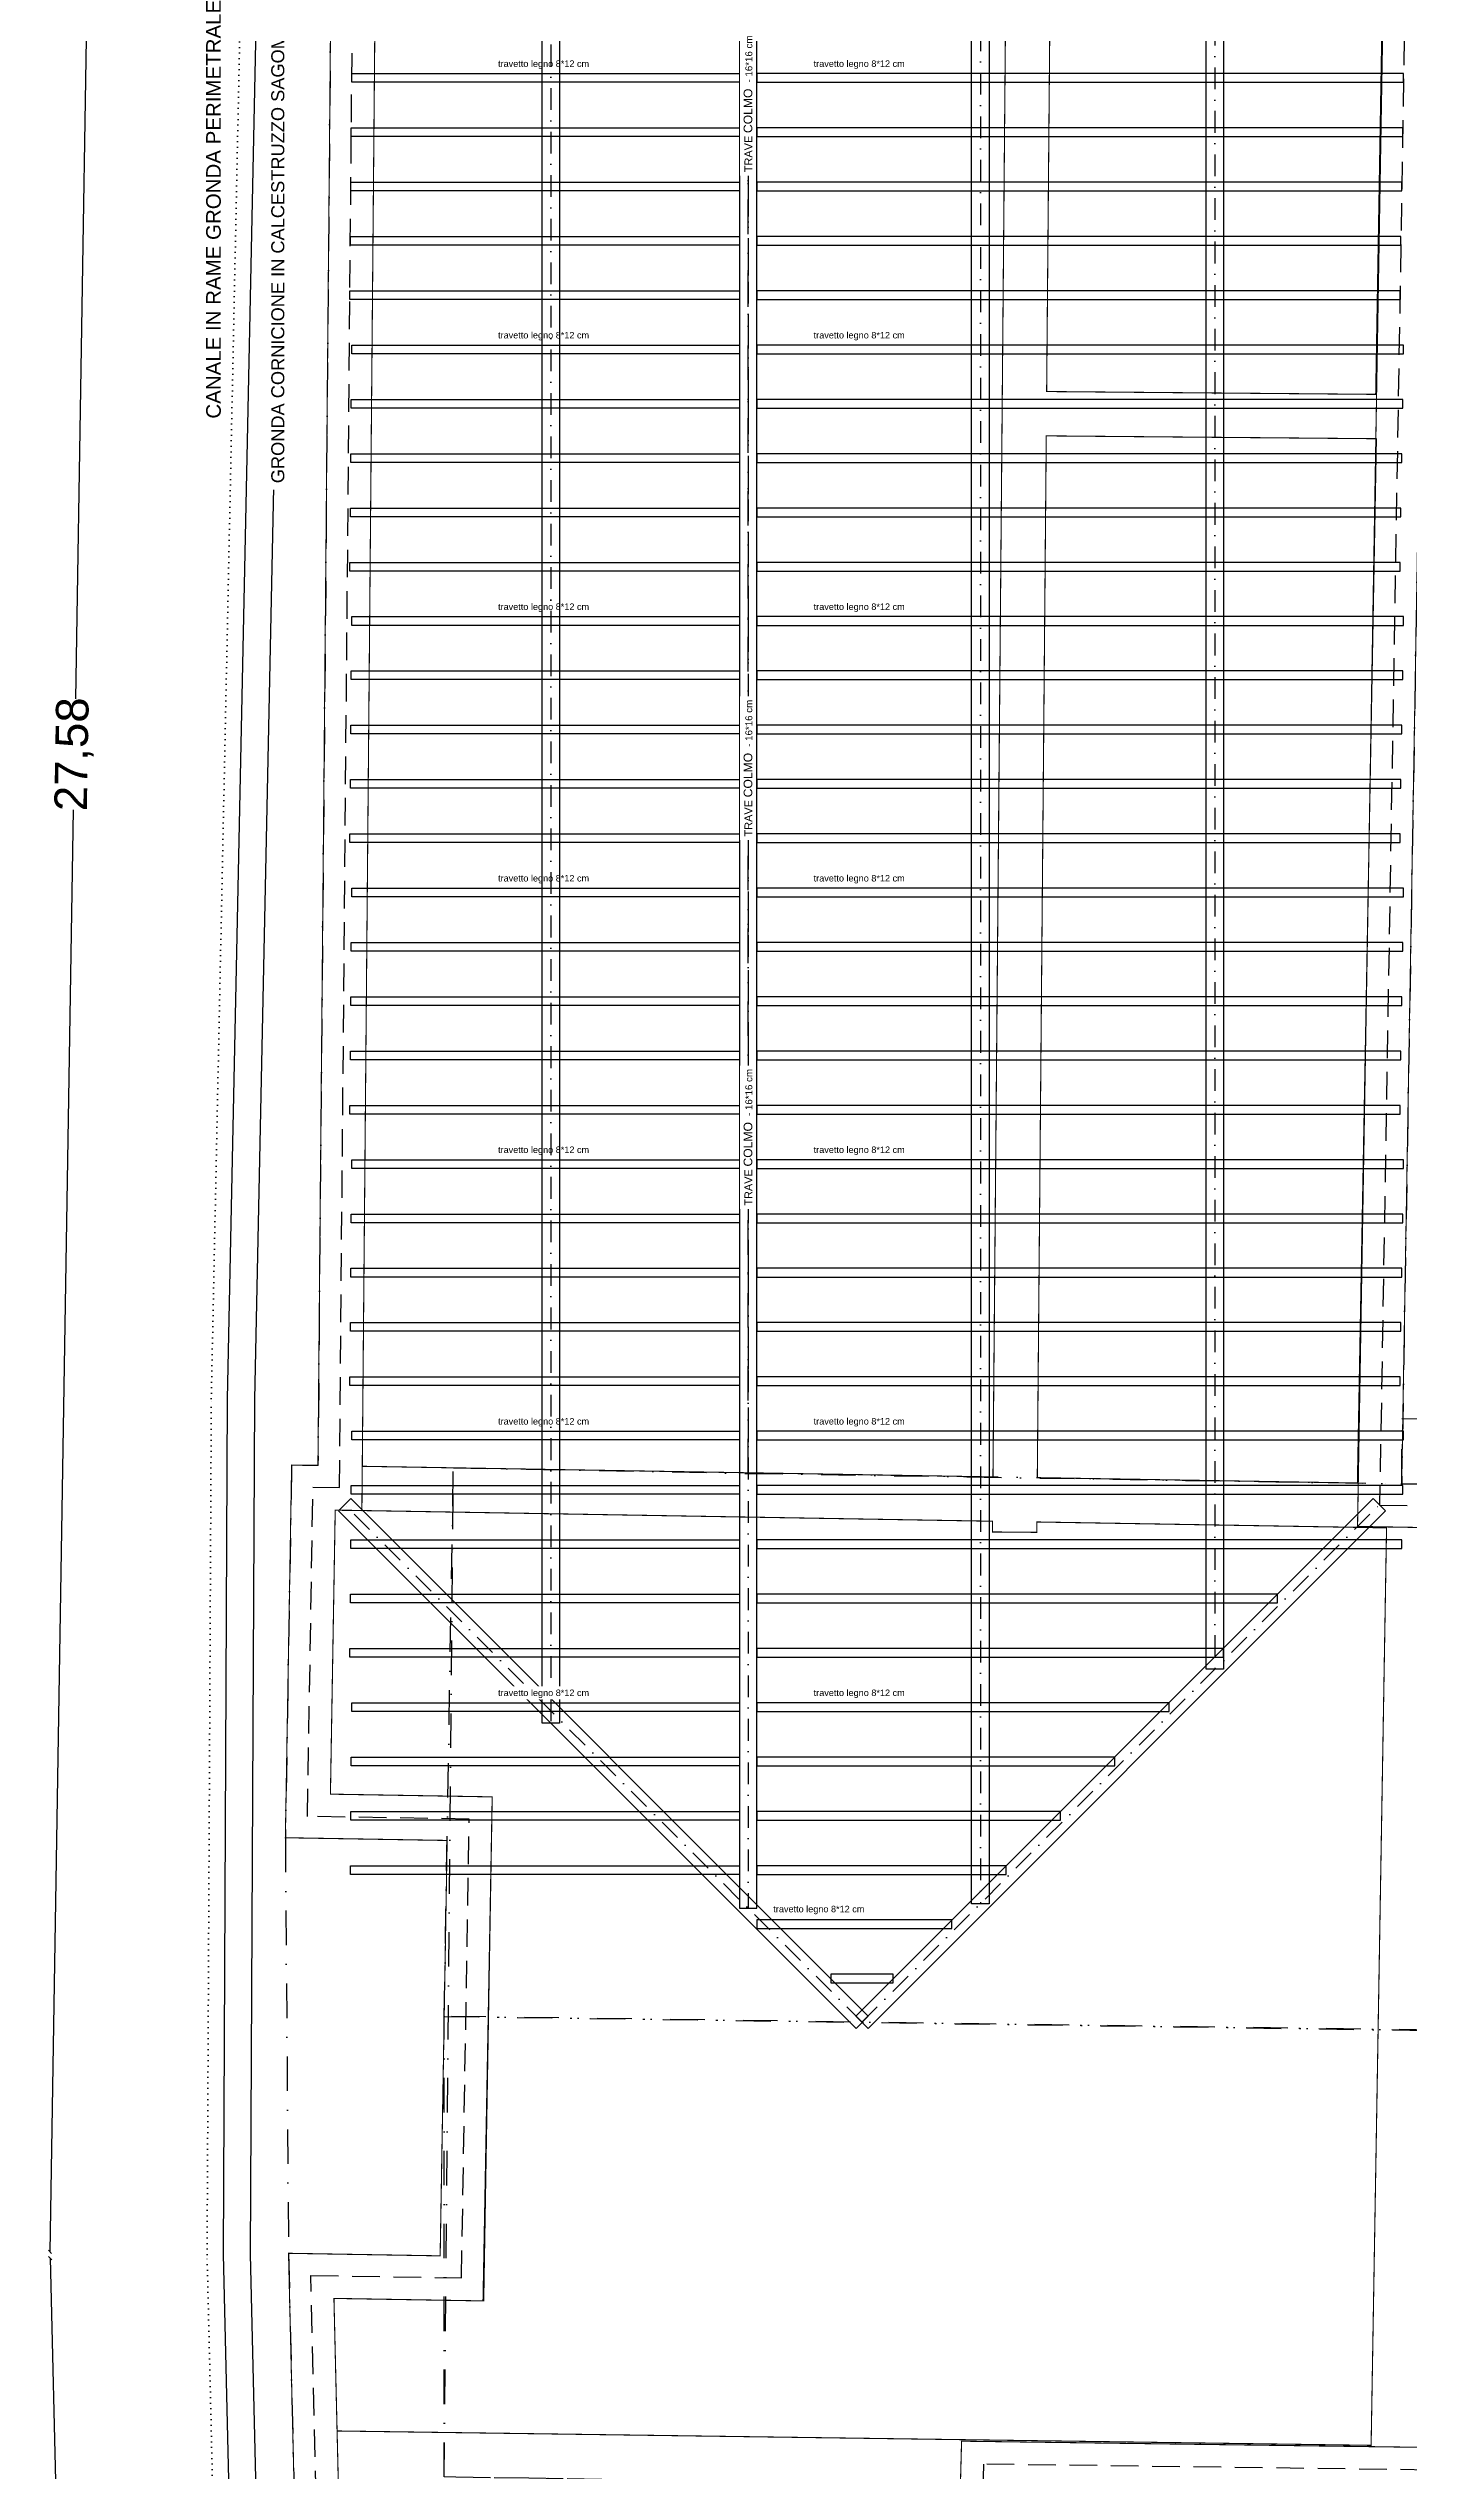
# Model space of a CAD drawing. Header units: millimetres. Extents: x 1607 to 8094, y 411 to 16262.
# Drawn here: x 3182 to 4436, y 9427 to 11658 of the extents above; entities that cross this region are included whole.
import ezdxf

# ---------------------------------------------------------------- set-up
doc = ezdxf.new("R2010")
doc.units = ezdxf.units.MM
for name, pattern in [('PUNTO', [0.25, 0, -0.25]), ('Punto e Tratto', [0.670278, 0.3175, -0.176389, 0, -0.176389]), ('TRATTEGGIATA', [19.05, 12.7, -6.35]), ('TRATTOPUNTO', [1, 0.5, -0.25, 0, -0.25])]:
    doc.linetypes.add(name, pattern=pattern)
for name, color, linetype in [('00_CARPENTERIA CA', 7, 'Continuous'), ('00_CARPENTERIA SECONDARIA', 40, 'Continuous'), ('00_CARPENTERIA TETTO', 5, 'Continuous'), ('00_STRUTTURE MURI', 1, 'Continuous'), ('B_QUOTE_100', 1, 'Continuous'), ('TESTO MEDIO', 2, 'Continuous')]:
    doc.layers.add(name, color=color, linetype=linetype)
doc.styles.add('ARIAL', font='arial.ttf')
doc.styles.get("Standard").update_dxf_attribs({"font": 'arial.ttf'})
doc.dimstyles.new('ARIAL', dxfattribs={"dimtxt": 7, "dimasz": 3, "dimexe": 0.18, "dimexo": 0.0625, "dimgap": 0.09, "dimtad": 0, "dimlfac": 0.01, "dimzin": 0, "dimtxsty": 'Standard', "dimblk": 'OBLIQUE', "dimcen": 0.09, "dimse1": 1, "dimse2": 1, "dimadec": 0, "dimazin": 0, "dimtfac": 1, "dimtofl": 0, "dimtmove": 0, "dimatfit": 3, "dimfxl": 1, "dimtolj": 1, "dimtzin": 0, "dimarcsym": 0})

# ---------------------------------------------------------------- blocks, each defined once
blk = doc.blocks.new('*U267')
at = {"layer": '00_CARPENTERIA TETTO'}
blk.add_lwpolyline([(-19870.9, -4326.2), (-17731.7, -4326.2), (-17731.7, -4342.2), (-19870.9, -4342.2)], close=True, dxfattribs=at)
at = {"layer": '00_CARPENTERIA TETTO', "linetype": 'TRATTOPUNTO', "ltscale": 40}
blk.add_lwpolyline([(-19870.9, -4334.2), (-17731.7, -4334.2)], dxfattribs=at)
blk = doc.blocks.new('*U477')
at = {"layer": '00_CARPENTERIA SECONDARIA', "color": 40}
blk.add_lwpolyline([(0, 4), (357.1, 4), (357.1, -4), (0, -4)], close=True, dxfattribs=at)
blk = doc.blocks.new('*U466')
at = {"layer": '00_CARPENTERIA SECONDARIA', "color": 40}
blk.add_lwpolyline([(0, 4), (595.4, 4), (595.4, -4), (0, -4)], close=True, dxfattribs=at)
blk = doc.blocks.new('*U476')
at = {"layer": '00_CARPENTERIA SECONDARIA', "color": 40}
blk.add_lwpolyline([(0, 4), (357.6, 4), (357.6, -4), (0, -4)], close=True, dxfattribs=at)
blk = doc.blocks.new('*U475')
at = {"layer": '00_CARPENTERIA SECONDARIA', "color": 40}
blk.add_lwpolyline([(0, 4), (358, 4), (358, -4), (0, -4)], close=True, dxfattribs=at)
blk = doc.blocks.new('*U474')
at = {"layer": '00_CARPENTERIA SECONDARIA', "color": 40}
blk.add_lwpolyline([(0, 4), (358.4, 4), (358.4, -4), (0, -4)], close=True, dxfattribs=at)
blk = doc.blocks.new('*U473')
at = {"layer": '00_CARPENTERIA SECONDARIA', "color": 40}
blk.add_lwpolyline([(0, 4), (358.8, 4), (358.8, -4), (0, -4)], close=True, dxfattribs=at)
blk = doc.blocks.new('*U469')
at = {"layer": '00_CARPENTERIA SECONDARIA', "color": 40}
blk.add_lwpolyline([(0, 4), (594.6, 4), (594.6, -4), (0, -4)], close=True, dxfattribs=at)
blk = doc.blocks.new('*U470')
at = {"layer": '00_CARPENTERIA SECONDARIA', "color": 40}
blk.add_lwpolyline([(0, 4), (593.8, 4), (593.8, -4), (0, -4)], close=True, dxfattribs=at)
blk = doc.blocks.new('*U471')
at = {"layer": '00_CARPENTERIA SECONDARIA', "color": 40}
blk.add_lwpolyline([(0, 4), (592.9, 4), (592.9, -4), (0, -4)], close=True, dxfattribs=at)
blk = doc.blocks.new('*U472')
at = {"layer": '00_CARPENTERIA SECONDARIA', "color": 40}
blk.add_lwpolyline([(0, 4), (592.1, 4), (592.1, -4), (0, -4)], close=True, dxfattribs=at)
blk = doc.blocks.new('*U500')
at = {"layer": '00_CARPENTERIA TETTO', "color": 40}
blk.add_lwpolyline([(0, 8), (1715.3, 8), (1715.3, -8), (0, -8)], close=True, dxfattribs=at)
at = {"layer": '00_CARPENTERIA TETTO', "color": 40, "linetype": 'TRATTOPUNTO', "ltscale": 40}
blk.add_lwpolyline([(0, 0), (1715.3, 0)], dxfattribs=at)
blk = doc.blocks.new('*U501')
at = {"layer": '00_CARPENTERIA TETTO', "color": 40}
blk.add_lwpolyline([(0, 8), (2126.8, 8), (2126.8, -8), (0, -8)], close=True, dxfattribs=at)
at = {"layer": '00_CARPENTERIA TETTO', "color": 40, "linetype": 'TRATTOPUNTO', "ltscale": 40}
blk.add_lwpolyline([(0, 0), (2126.8, 0)], dxfattribs=at)
blk = doc.blocks.new('*U502')
at = {"layer": '00_CARPENTERIA TETTO', "color": 40}
blk.add_lwpolyline([(0, 8), (2066.7, 8), (2066.7, -8), (0, -8)], close=True, dxfattribs=at)
at = {"layer": '00_CARPENTERIA TETTO', "color": 40, "linetype": 'TRATTOPUNTO', "ltscale": 40}
blk.add_lwpolyline([(0, 0), (2066.7, 0)], dxfattribs=at)
blk = doc.blocks.new('*U503')
at = {"layer": '00_CARPENTERIA TETTO'}
blk.add_lwpolyline([(-19870.9, -4326.2), (-19197.1, -4326.2), (-19197.1, -4342.2), (-19870.9, -4342.2)], close=True, dxfattribs=at)
at = {"layer": '00_CARPENTERIA TETTO', "linetype": 'TRATTOPUNTO', "ltscale": 40}
blk.add_lwpolyline([(-19870.9, -4334.2), (-19197.1, -4334.2)], dxfattribs=at)
blk = doc.blocks.new('*U510')
at = {"layer": '00_CARPENTERIA SECONDARIA', "color": 40}
blk.add_lwpolyline([(0, 4), (479.4, 4), (479.4, -4), (0, -4)], close=True, dxfattribs=at)
blk = doc.blocks.new('*U511')
at = {"layer": '00_CARPENTERIA SECONDARIA', "color": 40}
blk.add_lwpolyline([(0, 4), (429.7, 4), (429.7, -4), (0, -4)], close=True, dxfattribs=at)
blk = doc.blocks.new('*U505')
at = {"layer": '00_CARPENTERIA SECONDARIA', "color": 40}
blk.add_lwpolyline([(0, 4), (379.4, 4), (379.4, -4), (0, -4)], close=True, dxfattribs=at)
blk = doc.blocks.new('*U506')
at = {"layer": '00_CARPENTERIA SECONDARIA', "color": 40}
blk.add_lwpolyline([(0, 4), (329.4, 4), (329.4, -4), (0, -4)], close=True, dxfattribs=at)
blk = doc.blocks.new('*U507')
at = {"layer": '00_CARPENTERIA SECONDARIA', "color": 40}
blk.add_lwpolyline([(0, 4), (279.4, 4), (279.4, -4), (0, -4)], close=True, dxfattribs=at)
blk = doc.blocks.new('*U508')
at = {"layer": '00_CARPENTERIA SECONDARIA', "color": 40}
blk.add_lwpolyline([(0, 4), (229.4, 4), (229.4, -4), (0, -4)], close=True, dxfattribs=at)
blk = doc.blocks.new('*U509')
at = {"layer": '00_CARPENTERIA SECONDARIA', "color": 40}
blk.add_lwpolyline([(0, 4), (179.4, 4), (179.4, -4), (0, -4)], close=True, dxfattribs=at)
blk = doc.blocks.new('*U504')
at = {"layer": '00_CARPENTERIA SECONDARIA', "color": 40}
blk.add_lwpolyline([(0, 4), (57.2, 4), (57.2, -4), (0, -4)], close=True, dxfattribs=at)
blk = doc.blocks.new('_OBLIQUE')
at = {"color": 0, "linetype": 'ByBlock'}
blk.add_line((-0.5, -0.5), (0.5, 0.5), dxfattribs=at)
blk = doc.blocks.new('*D582')
at = {"layer": 'B_QUOTE_100', "color": 0, "lineweight": -2, "transparency": 16777216}
for p, q in [((3228.8, 12387.6), (3207.1, 11059.6)), ((3183.8, 9629.7), (3205.5, 10957.6))]:
    blk.add_line(p, q, dxfattribs=at)
at = {"layer": 'Defpoints', "color": 0, "transparency": 16777216}
for p in [(3373.4, 12385.2), (3183.8, 9629.7), (3328.4, 9627.3)]:
    blk.add_point(p, dxfattribs=at)
at = {"layer": 'B_QUOTE_100', "color": 0, "lineweight": -2, "transparency": 16777216, "xscale": 3, "yscale": 3, "zscale": 3}
for p, rotation in [((3228.8, 12387.6), 89.06491781312337), ((3183.8, 9629.7), 269.0649178131233)]:
    blk.add_blockref('_OBLIQUE', p, dxfattribs=dict(at, rotation=rotation))
at = {"layer": 'B_QUOTE_100', "color": 0, "transparency": 16777216, "insert": (3206.3, 11008.6), "char_height": 30, "attachment_point": 5, "rotation": 89.0649}
blk.add_mtext('\\A1;27,58', dxfattribs=at)
blk = doc.blocks.new('*D583')
at = {"layer": 'B_QUOTE_100', "color": 0, "lineweight": -2, "transparency": 16777216}
for p, q in [((3183.9, 9623.9), (3203.8, 8789)), ((3226, 7855.6), (3206.1, 8690.4))]:
    blk.add_line(p, q, dxfattribs=at)
at = {"layer": 'Defpoints', "color": 0, "transparency": 16777216}
for p in [(3183.9, 9623.9), (3328.4, 9627.3), (3370.4, 7859)]:
    blk.add_point(p, dxfattribs=at)
at = {"layer": 'B_QUOTE_100', "color": 0, "lineweight": -2, "transparency": 16777216, "xscale": 3, "yscale": 3, "zscale": 3}
for p, rotation in [((3183.9, 9623.9), 91.361688259027), ((3226, 7855.6), 271.361688259027)]:
    blk.add_blockref('_OBLIQUE', p, dxfattribs=dict(at, rotation=rotation))
at = {"layer": 'B_QUOTE_100', "color": 0, "transparency": 16777216, "insert": (3205, 8739.7), "char_height": 30, "attachment_point": 5, "rotation": 271.3617}
blk.add_mtext('\\A1;17,69', dxfattribs=at)

msp = doc.modelspace()

# ---------------------------------------------------------------- linework, layer by layer
at = {"layer": '00_CARPENTERIA CA', "linetype": 'TRATTEGGIATA', "ltscale": 2}
for points in [[(3687.023, 4783.244), (3652.716, 7958.356), (3463.149, 7955.448), (3423.866, 9608.062), (3562.661, 9605.729), (3569.764, 10028.195), (3420.803, 10030.7), (3425.899, 10333.793), (3450.296, 10333.383), (3467.373, 12288.713), (4088.208, 12278.917), (4084.274, 12552.551), (4566.086, 12560.057), (4538.769, 14460.005), (5104.589, 14290.066), (5096.523, 12544.697), (7054.021, 12749.566), (7273.365, 10283.634), (7417.727, 9964.159), (7479.592, 8580.245), (7468.369, 7689.594), (7493.922, 7689.465), (7552.598, 4001.144)], [(6614.745, 4457.182), (6589.243, 7309.462), (6435.836, 7310.122), (6437.558, 7774.55), (6594.73, 7774.55), (6588.971, 8928.905), (6563.325, 8929.347), (6563.339, 8930.164), (6588.967, 8929.722), (6588.667, 8989.912), (6788.853, 8987.384), (6776.532, 9397.756), (4043.38, 9434.343), (4031.13, 8973.714), (4251.784, 8970.017), (4251.77, 8969.212), (4225.679, 8969.666), (4307.596, 8324.291), (4379.707, 4798.65)]]:
    msp.add_lwpolyline(points, dxfattribs=at)
msp.add_lwpolyline([(4408.055, 10317.308), (6523.672, 10281.713), (6533.905, 11676.692), (4431.424, 11706.585)], close=True, dxfattribs=at)
at = {"layer": '00_CARPENTERIA TETTO', "color": 7, "linetype": 'PUNTO', "ltscale": 20}
msp.add_lwpolyline([(4135.611, 8876.207), (4153.329, 7871.024), (3370.414, 7859.015), (3328.381, 9627.327), (3332.256, 10415.32), (3373.394, 12385.207), (3991.81, 12375.45), (3987.919, 12646.061), (4544.646, 12654.734)], dxfattribs=at)
at = {"layer": '00_CARPENTERIA TETTO'}
msp.add_lwpolyline([(4120.339, 8891.473), (4138.066, 7885.791), (3385.057, 7874.241), (3343.382, 9627.468), (3347.255, 10415.127), (3388.079, 12369.974), (4007.031, 12360.208), (4003.133, 12631.296), (4544.861, 12639.736)], dxfattribs=at)
at = {"layer": '00_CARPENTERIA TETTO', "color": 4}
msp.add_lwpolyline([(3443.626, 7935.147), (3444.163, 7900.151), (3409.461, 7899.618), (3368.383, 9627.704), (3372.254, 10414.804), (3412.555, 12344.585), (4032.399, 12334.805), (4028.49, 12606.688), (4545.298, 12614.74)], dxfattribs=at)
at = {"layer": '00_CARPENTERIA TETTO', "linetype": 'Punto e Tratto', "ltscale": 100}
for points in [[(3826.715, 10346.456), (3826.715, 12085.317), (3447.549, 12309.028), (3430.473, 10353.719), (3406.238, 10354.126), (3400.47, 10011.039), (3403.376, 9628.409), (3443.626, 7935.147), (3758.858, 8250.565), (3758.808, 9419.22), (3546.661, 9422.487), (3555.144, 10351.632), (3826.715, 10346.456), (3826.715, 10346.456)], [(3826.715, 10346.456), (3826.715, 12085.317)], [(3547.231, 9846.572), (6822.243, 9799.587)]]:
    msp.add_lwpolyline(points, dxfattribs=at)
for points in [[(4510.071, 11625.459), (4052.693, 12085.317), (3826.715, 12085.317), (3826.715, 10346.456), (4428.388, 10336.936), (4428.388, 10396.978), (4489.389, 10395.951)], [(4428.388, 10336.969), (6503.82, 10302.049), (6513.76, 11656.976), (4451.086, 11686.304)], [(3546.708, 9846.58), (3555.144, 10351.623), (4428.388, 10336.936), (4428.388, 10396.978), (5867.324, 10372.767), (5867.324, 9814.245)], [(6569.069, 8909.245), (4327.57, 8947.856), (3857.73, 9417.696), (3546.661, 9422.487), (3546.708, 9846.58), (5867.324, 9814.245), (5867.324, 9431.202), (7020.102, 9415.181), (7037.03, 9005.508), (6568.566, 9010.168)]]:
    msp.add_lwpolyline(points, close=True, dxfattribs=at)
at = {"layer": '00_STRUTTURE MURI', "const_width": 1}
for points in [[(3667.243, 4762.799), (3632.934, 7938.05), (3443.626, 7935.147), (3403.376, 9628.409), (3543, 9626.062), (3549.431, 10008.534), (3400.47, 10011.039), (3406.238, 10354.126), (3430.473, 10353.719), (3447.549, 12309.028), (4067.914, 12299.24), (4063.989, 12572.237), (4545.801, 12579.743), (4518.379, 14487.012), (5124.658, 14304.921), (5116.625, 12566.91), (7072.142, 12771.572), (7292.986, 10288.782), (7437.535, 9968.892), (7499.197, 8589.542), (7499.711, 8589.542), (7488.621, 7709.492), (7513.608, 7709.366), (7572.914, 3981.47)], [(3707.612, 4804.524), (3673.307, 7979.492), (3483.47, 7976.58), (3445.193, 9586.883), (3583.126, 9584.564), (3590.928, 10048.66), (3441.968, 10051.164), (3446.363, 10312.629), (3470.929, 10312.216), (3488.006, 12267.567), (4109.332, 12257.764), (4105.388, 12532.06), (4587.201, 12539.566), (4559.993, 14431.895), (5083.699, 14274.604), (5075.598, 12521.575), (7035.159, 12726.66), (7252.941, 10278.276), (7397.109, 9959.233), (7458.769, 8579.911), (7447.289, 7668.882), (7473.432, 7668.75), (7531.452, 4021.623)], [(6635.75, 4436.365), (6609.876, 7330.191), (6456.73, 7330.85), (6458.299, 7753.733), (6615.652, 7753.733), (6609.687, 8949.368), (6609.59, 8968.829), (6810.313, 8966.294), (6796.742, 9418.305), (4023.116, 9455.434), (4009.761, 8953.252), (4207.197, 8949.943), (4286.805, 8322.763), (4358.469, 4819)]]:
    msp.add_lwpolyline(points, dxfattribs=at)
at = {"layer": '00_STRUTTURE MURI', "linetype": 'TRATTEGGIATA', "const_width": 1}
for points in [[(5714.602, 12629.493), (5479.518, 12604.89), (5483.766, 12564.294), (5453.922, 12561.17), (5446.854, 12064.653), (4107.837, 12084.131), (4104.769, 11727.855), (4507.75, 11721.245), (4507.75, 11686.304), (4507.26, 11685.533), (4451.086, 11686.304), (4428.388, 10336.942), (6503.82, 10302.049), (6513.76, 11656.976), (6454.063, 11656.976), (6454.611, 11696.358), (6514.043, 11695.53), (6516.639, 12049.425), (5731.789, 12060.597), (5739.34, 12591.042), (5718.851, 12588.897)], [(4068.518, 12258.408), (3488.006, 12267.567), (3471.308, 10355.591), (3471.308, 10353.032), (4052.026, 10343.269)], [(4104.417, 11687.038), (4410.176, 11681.897), (4404.428, 11339.986), (4101.451, 11342.595)], [(4101.1, 11301.779), (4405.114, 11299.161), (4387.576, 10337.628), (4092.84, 10342.583)], [(4414.43, 10296.353), (4092.488, 10301.766), (4092.406, 10292.221), (4051.59, 10292.572), (4051.59, 10302.453), (3446.365, 10312.71), (3441.968, 10051.164), (3590.928, 10048.66), (3582.451, 9584.575), (3445.193, 9586.883), (3448.094, 9464.825), (4400.227, 9451.592)]]:
    msp.add_lwpolyline(points, close=True, dxfattribs=at)
at = {"layer": '00_STRUTTURE MURI', "const_width": 1}
msp.add_lwpolyline([(4387.721, 10297.648), (6543.523, 10261.376), (6554.05, 11696.408), (4411.763, 11726.867)], close=True, dxfattribs=at)

# ---------------------------------------------------------------- block references
at = {"layer": '00_CARPENTERIA SECONDARIA', "rotation": 180.000000000005}
for name, p in [('*U477', (3818.715, 11631.317)), ('*U476', (3818.715, 11581.317)), ('*U475', (3818.715, 11531.317)), ('*U474', (3818.715, 11481.317)), ('*U473', (3818.715, 11431.317)), ('*U477', (3818.715, 11381.317)), ('*U476', (3818.715, 11331.317)), ('*U475', (3818.715, 11281.317)), ('*U474', (3818.715, 11231.317)), ('*U473', (3818.715, 11181.317)), ('*U477', (3818.715, 11131.317)), ('*U476', (3818.715, 11081.317)), ('*U475', (3818.715, 11031.317)), ('*U474', (3818.715, 10981.317)), ('*U473', (3818.715, 10931.317)), ('*U477', (3818.715, 10881.317)), ('*U476', (3818.715, 10831.317)), ('*U475', (3818.715, 10781.317)), ('*U474', (3818.715, 10731.317)), ('*U473', (3818.715, 10681.317)), ('*U477', (3818.715, 10631.317)), ('*U476', (3818.715, 10581.317)), ('*U475', (3818.715, 10531.317)), ('*U474', (3818.715, 10481.317)), ('*U473', (3818.715, 10431.317)), ('*U477', (3818.715, 10381.317)), ('*U476', (3818.715, 10331.317)), ('*U475', (3818.715, 10281.317)), ('*U474', (3818.715, 10231.317)), ('*U473', (3818.715, 10181.317)), ('*U477', (3818.715, 10131.317)), ('*U476', (3818.715, 10081.317)), ('*U475', (3818.715, 10031.317)), ('*U474', (3818.715, 9981.317))]:
    msp.add_blockref(name, p, dxfattribs=at)
at = {"layer": '00_CARPENTERIA SECONDARIA', "xscale": -1, "rotation": 180}
for name, p in [('*U466', (3834.715, 11631.317)), ('*U469', (3834.715, 11581.317)), ('*U470', (3834.715, 11531.317)), ('*U471', (3834.715, 11481.317)), ('*U472', (3834.715, 11431.317)), ('*U466', (3834.715, 11381.317)), ('*U469', (3834.715, 11331.317)), ('*U470', (3834.715, 11281.317)), ('*U471', (3834.715, 11231.317)), ('*U472', (3834.715, 11181.317)), ('*U466', (3834.715, 11131.317)), ('*U469', (3834.715, 11081.317)), ('*U470', (3834.715, 11031.317)), ('*U471', (3834.715, 10981.317)), ('*U472', (3834.715, 10931.317)), ('*U466', (3834.715, 10881.317)), ('*U469', (3834.715, 10831.317)), ('*U470', (3834.715, 10781.317)), ('*U471', (3834.715, 10731.317)), ('*U472', (3834.715, 10681.317)), ('*U466', (3834.715, 10631.317)), ('*U469', (3834.715, 10581.317)), ('*U470', (3834.715, 10531.317)), ('*U471', (3834.715, 10481.317)), ('*U472', (3834.715, 10431.317)), ('*U466', (3834.715, 10381.317)), ('*U469', (3834.715, 10331.317)), ('*U470', (3834.715, 10281.317)), ('*U510', (3834.715, 10231.317)), ('*U511', (3834.715, 10181.317)), ('*U505', (3834.715, 10131.317)), ('*U506', (3834.715, 10081.317)), ('*U507', (3834.715, 10031.317)), ('*U508', (3834.715, 9981.317)), ('*U509', (3834.715, 9931.317)), ('*U504', (3902.836, 9881.317))]:
    msp.add_blockref(name, p, dxfattribs=at)
at = {"layer": '00_CARPENTERIA TETTO', "xscale": -1}
for name, p, rotation in [('*U267', (-507.53, -7785.593), 89.99999999999753), ('*U503', (21046.924, 20827.302), 224.9999999999998)]:
    msp.add_blockref(name, p, dxfattribs=dict(at, rotation=rotation))
at = {"layer": '00_CARPENTERIA TETTO', "linetype": 'Continuous', "rotation": 270}
for name, p in [('*U501', (4040.402, 12077.13)), ('*U500', (4256.402, 11881.608))]:
    msp.add_blockref(name, p, dxfattribs=at)
at = {"layer": '00_CARPENTERIA TETTO', "rotation": 135.0000000000002}
msp.add_blockref('*U503', (-13184.012, 20827.302), dxfattribs=at)

# ---------------------------------------------------------------- dimensions: what is measured, and where the dimension line sits
at = {"layer": 'B_QUOTE_100'}
dim = msp.add_aligned_dim(p1=(3370.414, 7859.015), p2=(3328.381, 9627.327), distance=144.486, dimstyle='ARIAL', override={"dimtxt": 30}, dxfattribs=at)
dim.commit()
dim.dimension.update_dxf_attribs({"geometry": '*D583', "text_midpoint": (3204.952, 8739.737)})

# ---------------------------------------------------------------- next in the draw order: texts
at = {"layer": 'TESTO MEDIO', "attachment_point": 5, "rotation": 90, "line_spacing_factor": 0.967741, "style": 'ARIAL', "bg_fill": 3, "box_fill_scale": 1.5, "bg_fill_color": 256, "bg_fill_transparency": 0}
for s, insert, char_height in [('{\\H1.125x;\\C10;CANALE IN RAME GRONDA PERIMETRALE}', (3334.354, 11510.45), 12), ('{\\C10;GRONDA CORNICIONE IN CALCESTRUZZO SAGOMATO}', (3393.577, 11482.163), 12), ('{\\H1.125x;\\C10;TRAVE\\H0.8889x;\\C7; \\H1.25x;COLMO \\H0.8x; - 16*16 cm}', (3826.475, 11607.464), 6.4), ('{\\H1.125x;\\C10;TRAVE\\H0.8889x;\\C7; \\H1.25x;COLMO \\H0.8x; - 16*16 cm}', (3826.475, 10995.847), 6.4), ('{\\H1.125x;\\C10;TRAVE\\H0.8889x;\\C7; \\H1.25x;COLMO \\H0.8x; - 16*16 cm}', (3826.475, 10655.927), 6.4)]:
    msp.add_mtext(s, dxfattribs=dict(at, insert=insert, char_height=char_height))
at = {"layer": 'TESTO MEDIO', "char_height": 6, "attachment_point": 5, "line_spacing_factor": 0.967741, "style": 'ARIAL', "bg_fill": 3, "box_fill_scale": 1.5, "bg_fill_color": 256, "bg_fill_transparency": 0}
for insert in [(3638.226, 11643.572), (3928.842, 11643.572), (3638.226, 11393.572), (3928.842, 11393.572), (3638.226, 11143.572), (3928.842, 11143.572), (3638.226, 10893.572), (3928.842, 10893.572), (3638.226, 10643.572), (3928.842, 10643.572), (3638.226, 10393.572), (3928.842, 10393.572), (3928.842, 10143.572), (3891.701, 9944.506)]:
    msp.add_mtext('\\pxql;{\\C7;travetto legno 8*12 cm}', dxfattribs=dict(at, insert=insert))

# ---------------------------------------------------------------- next in the draw order: block references
at = {"layer": '00_CARPENTERIA TETTO', "linetype": 'Continuous', "rotation": 270}
msp.add_blockref('*U502', (3644.865, 12183.322), dxfattribs=at)

# ---------------------------------------------------------------- next in the draw order: dimensions: what is measured, and where the dimension line sits
at = {"layer": 'B_QUOTE_100'}
dim = msp.add_aligned_dim(p1=(3373.394, 12385.207), p2=(3328.381, 9627.327), distance=-144.602, dimstyle='ARIAL', override={"dimtxt": 30}, dxfattribs=at)
dim.commit()
dim.dimension.update_dxf_attribs({"geometry": '*D582', "text_midpoint": (3206.304, 11008.627)})

# ---------------------------------------------------------------- next in the draw order: texts
at = {"layer": 'TESTO MEDIO', "insert": (3638.226, 10143.572), "char_height": 6, "attachment_point": 5, "line_spacing_factor": 0.967741, "style": 'ARIAL', "bg_fill": 3, "box_fill_scale": 1.5, "bg_fill_color": 256, "bg_fill_transparency": 0}
msp.add_mtext('\\pxql;{\\C7;travetto legno 8*12 cm}', dxfattribs=at)

doc.saveas('drawing.dxf')
